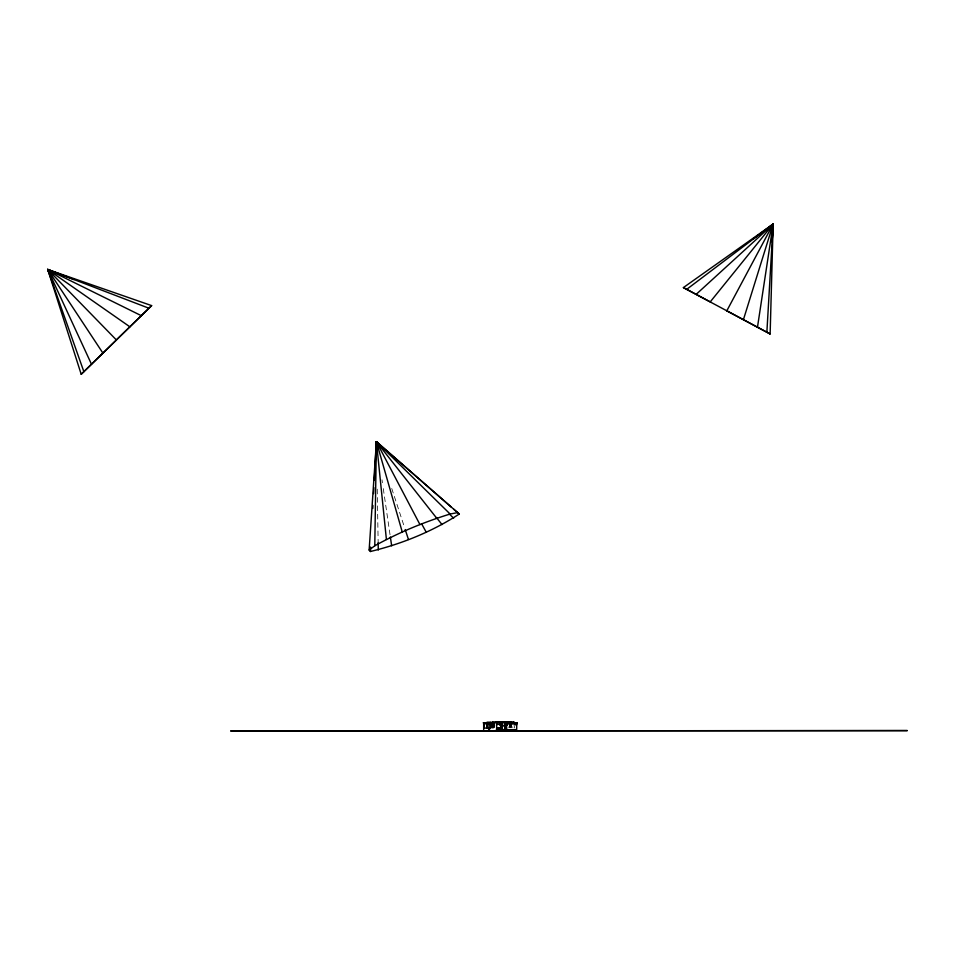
<?xml version="1.0" encoding="UTF-8"?>
<svg xmlns="http://www.w3.org/2000/svg" width="955" height="955" viewBox="0 0 955 955"><rect width="100%" height="100%" fill="white"/><g stroke="black" fill="none" stroke-linecap="round" stroke-linejoin="round"><path stroke-width="0.72" stroke-dasharray="4.78 3.58" d="M509.648 727.101L509.648 723.806M510.949 727.101L510.949 723.806M508.263 727.113L514.1 727.101M514.661 727.913L514.088 725.179M391.741 488.459L404.741 528.139M382 479.804L382.43 482.741M383.289 488.602L390.153 535.528M377.237 489.175L378.156 542.595M509.815 723.806L509.815 727.101M510.388 723.806L510.388 727.101L510.376 723.806M511.629 723.806L511.629 727.101L511.617 723.806"/><path stroke-width="1.43" d="M483.672 729.656L483.672 722.744L483.672 723.806L491.037 723.806M486.907 722.744L487.098 728.08M500.707 728.271C500.551 729.799 498.594 726.791 497.042 728.164L496.648 729.656L496.648 722.744L496.648 724.582L500.456 723.997L500.456 722.744L500.48 725.991L501.864 726.504L502.008 724.929L500.301 725.334L500.301 723.997M500.945 726.504L500.635 722.744L483.242 722.744M506.663 725.334L506.83 722.744M500.635 725.334L500.635 722.744M493.031 724.236L492.577 725.49L492.744 723.914A1.624 1.122 -90 0 0 492.123 726.433A1.624 1.122 -90 0 0 493.95 726.433A1.624 1.122 -90 0 0 493.329 723.926L493.055 724.153M369.143 550.02L374.778 545.794L376.413 441.688L459.26 514.029C432.352 531.553 401.566 543.992 370.385 551.501L369.143 550.02L376.413 441.688L451.417 507.189M770.136 333.975L773.156 224.031L683.386 287.586L770.136 333.975L726.695 310.781M370.385 551.501L370.624 547.048M372.748 508.466L372.904 505.493M373.56 493.628L373.882 487.683M374.3 480.27L374.861 469.884M375.112 465.431L375.757 453.553M375.924 450.593L376.413 441.688L450.115 514.029L458.018 512.549M772.106 241.806L773.156 224.031L753.006 239.239M766.865 332.209L773.156 224.031L686.705 289.353L683.386 287.586M489.139 728.247L488.471 728.45M497.651 728.617L500.695 727.877M500.253 728.331L500.766 727.626M757.482 327.183L773.156 224.031L766.543 230.06M772.022 231.397L773.156 224.031L696.135 294.379L686.705 289.353M488.339 728.701L489.951 728.784L488.554 728.844M502.449 728.617L501.685 727.782M743.42 319.662L773.156 224.031L771.294 226.311M500.301 725.334C501.256 723.317 502.999 726.982 504.706 725.334M500.826 727.997L500.468 728.784M726.827 310.781L773.156 224.031L710.222 301.899L696.135 294.379M501.685 726.504L502.008 725.334M501.041 727.244L501.626 727.137M81.199 374.276L151.642 305.612L47.75 269.501L81.199 374.276L116.474 339.944M151.642 305.612L116.367 339.944L47.75 269.501L74.096 279.576M505.875 727.233L505.911 726.994M500.814 727.782L502.032 727.997M374.778 545.794C398.653 532.568 424.044 522.051 450.115 514.029M501.65 726.66L500.993 726.66M501.017 727.65L501.864 727.782M488.912 729.178L488.888 729.107M492.816 723.914L492.577 723.102L493.305 723.46A2.101 1.444 -90 0 1 494.165 726.671A2.101 1.444 -90 0 1 491.801 726.731A2.101 1.444 -90 0 1 492.565 723.484L492.398 723.484A2.101 1.444 -90 0 0 491.634 726.731A2.101 1.444 -90 0 0 493.998 726.671A2.101 1.444 -90 0 0 493.15 723.46L493.031 723.436M501.053 727.137L502.067 727.877L501.53 727.137M490.942 722.649L486.835 722.625L490.321 722.601L490.715 728.068L486.811 728.068L486.847 722.386L490.715 722.362M490.572 728.068L490.667 722.362M492.147 721.705L493.437 721.705M495.048 721.705L511.068 721.705M512.692 721.705L513.981 721.705M495.048 721.968L511.068 721.968M506.508 722.744L517.156 722.744M506.043 723.962A1.468 1.062 -90 0 1 506.532 726.409A1.468 1.062 -90 0 1 504.741 725.764A1.468 1.062 -90 0 1 506.043 723.962L515.27 723.997L515.27 724.773L516.691 724.773L516.691 722.744L516.691 729.656L497.651 729.656L497.651 728.164M503.81 725.776L506.401 725.776L506.401 723.806L505.123 723.806L505.123 725.776M504.658 727.101L506.52 727.233L506.52 728.844L505.052 728.844L505.052 727.233L505.231 728.844M506.437 727.483L505.291 727.483L505.374 728.677M486.573 728.08L483.815 728.08L483.815 722.744M496.099 730.169L500.086 730.169M501.447 730.169L505.446 730.169M510.459 730.169L514.458 730.169M83.861 371.662L47.75 269.501L148.944 308.226M91.477 364.225L47.75 269.501L51.761 271.471M50.257 274.909L47.75 269.501L141.292 315.663M102.901 353.087L47.75 269.501L129.856 326.801M453.661 509.146L459.26 514.029M381.702 446.928L376.413 441.688L376.568 450.593M449.399 514.053L453.625 518.255M378.264 444.015L376.413 441.688L386.405 539.48M436.459 517.562L441.998 524.57M436.745 518.255L376.413 441.688L376.843 444.612M47.75 269.501L49.373 271.96M421.871 524.283L426.133 532.031M419.949 524.57L376.413 441.688L402.27 532.031M405.207 529.559L408.454 539.48M390.368 536.996L391.657 545.794M378.156 542.595L378.287 550.02M506.341 727.233L506.425 728.844M505.828 723.806L505.684 725.776M504.718 721.873L504.718 722.744M504.431 721.873L504.431 722.744M503.965 721.873L504.037 722.744M503.106 721.873L503.166 722.744M502.867 721.873L502.867 722.744M502.593 721.873L502.593 722.744M502.008 721.873L502.008 722.744M501.423 721.873L501.423 722.744M501.005 721.873L501.005 722.744M488.948 722.744L488.948 728.08M484.125 722.744L484.125 728.08M504.371 725.334A1.468 1.062 -90 0 1 505.434 723.914A1.468 1.062 -90 0 1 506.508 725.334M907.25 730.587L230.883 730.969L907.25 730.587M502.342 722.744L502.342 721.873L502.223 722.744"/></g></svg>
